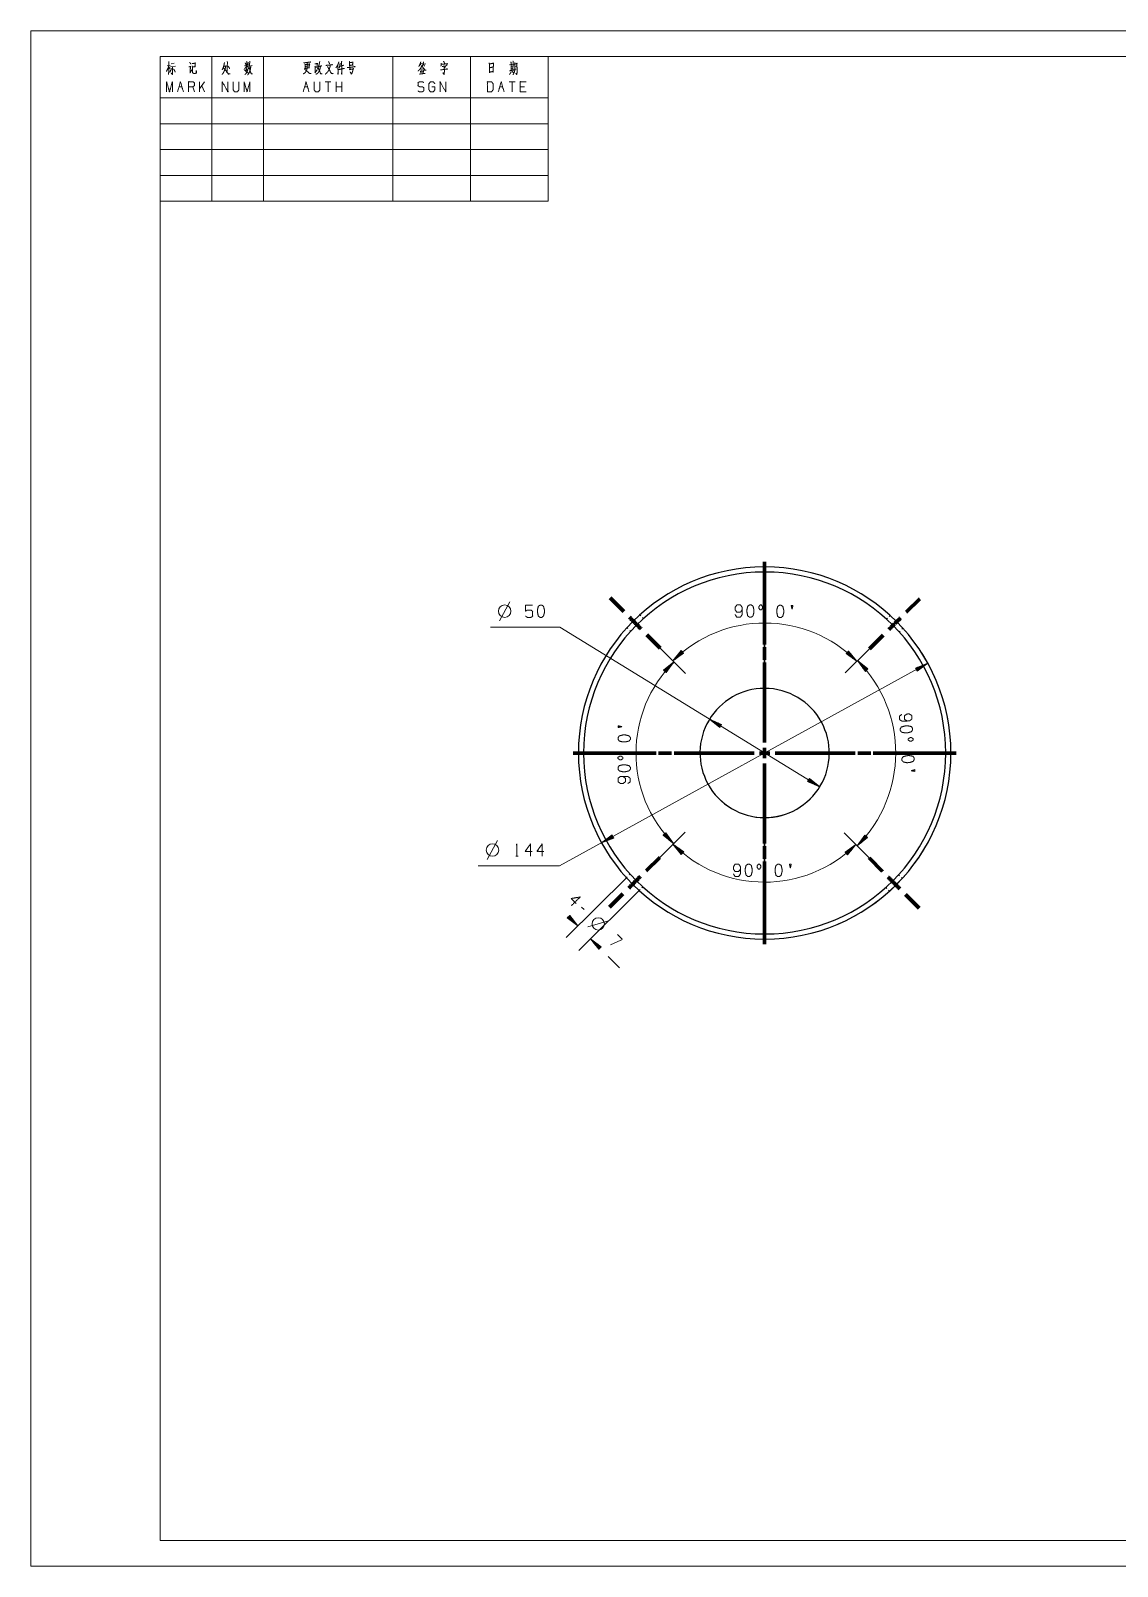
# Model space of a CAD drawing. Header units: millimetres. Extents: x 0 to 420, y 0 to 297.
# Drawn here: x 0 to 210, y 0 to 297 of the extents above; entities that cross this region are included whole.
import ezdxf

# ---------------------------------------------------------------- set-up
doc = ezdxf.new("R2010")
doc.units = ezdxf.units.MM
doc.layers.add('101', color=7, linetype='Continuous', true_color=0xffffff)

msp = doc.modelspace()

# ---------------------------------------------------------------- linework, layer by layer
at = {"layer": '101', "color": 133, "linetype": 'Continuous', "lineweight": 18}
for p, q in [((420, 297), (0, 297)), ((0, 297), (0, 0)), ((25, 292), (100, 292)), ((25, 292), (100, 292)), ((25, 292), (25, 264)), ((25, 292), (100, 292)), ((25, 292), (25, 5)), ((415, 292), (25, 292)), ((35, 292), (35, 264)), ((45, 292), (45, 264)), ((70, 292), (70, 264)), ((85, 292), (85, 264)), ((100, 292), (100, 264)), ((25, 284), (100, 284)), ((25, 279), (100, 279)), ((25, 274), (100, 274)), ((25, 269), (100, 269)), ((25, 264), (100, 264)), ((25, 5), (415, 5)), ((0, 0), (420, 0))]:
    msp.add_line(p, q, dxfattribs=at)
at = {"layer": '101', "color": 72, "linetype": 'Continuous', "lineweight": 18}
for p, q in [((26.34, 290.18), (26.96, 290.3)), ((26.7, 289.95), (26.92, 289.68)), ((26.99, 289.99), (27.95, 290.14)), ((27.13, 290.61), (27.71, 290.74)), ((41.34, 290.22), (42.13, 290.38)), ((42.25, 290.16), (42.79, 290.28)), ((53.17, 290.09), (53.7, 290.18)), ((54.91, 288.87), (55.37, 289.43)), ((75.25, 290.57), (75.67, 290.63)), ((75.35, 290.55), (75.45, 290.24)), ((75.83, 289.64), (75.37, 289.56)), ((75.82, 290.51), (76.35, 290.61)), ((75.98, 290.49), (76.11, 290.16)), ((92.56, 290.43), (93.43, 290.55)), ((92.84, 290.07), (93.11, 290.14)), ((92.86, 289.72), (93.09, 289.78)), ((93.6, 290.05), (93.85, 290.12)), ((28.66, 286.17), (29.22, 286.17)), ((31.62, 285.18), (31.34, 286.17)), ((33.59, 287.14), (32.63, 285.78)), ((32.63, 285.18), (32.63, 287.14)), ((33.59, 285.18), (33.04, 286.36)), ((52.94, 286.17), (53.49, 286.17)), ((58.02, 287.14), (56.9, 287.14)), ((57.46, 287.14), (57.46, 285.18)), ((59.02, 285.18), (59.02, 287.14)), ((60.14, 286.17), (59.02, 286.17)), ((60.14, 285.18), (60.14, 287.14)), ((90.65, 286.17), (91.2, 286.17)), ((93.6, 287.14), (92.49, 287.14)), ((93.05, 287.14), (93.05, 285.18)), ((95.45, 286.17), (94.61, 286.17)), ((90.58, 182.89), (92.58, 186.54)), ((88.2, 136.7), (90.2, 140.35)), ((93.75, 137.33), (94.18, 137.33)), ((106.96, 127.01), (106.48, 127.48)), ((107.66, 123.69), (111.66, 124.85))]:
    msp.add_line(p, q, dxfattribs=at)
at = {"layer": '101', "color": 151, "linetype": 'Continuous', "lineweight": 25}
for p, q in [((141.82, 193.3), (141.82, 192.3)), ((141.87, 193.3), (141.87, 192.3)), ((141.82, 169.8), (141.82, 192.3)), ((141.87, 169.8), (141.87, 192.3)), ((141.82, 122.3), (141.82, 144.8)), ((141.87, 122.3), (141.87, 144.8)), ((141.82, 122.3), (141.82, 121.3)), ((141.87, 122.3), (141.87, 121.3))]:
    msp.add_line(p, q, dxfattribs=at)
at = {"layer": '101', "color": 151, "linetype": 'Continuous', "lineweight": 70}
for p, q in [((141.85, 178.8), (141.85, 194.3)), ((141.85, 178.3), (141.85, 193.3)), ((112.01, 187.29), (114.6, 184.69)), ((171.84, 187.14), (169.23, 184.54)), ((119.08, 180.18), (121.67, 177.58)), ((164.73, 180.07), (162.13, 177.47)), ((141.85, 175.8), (141.85, 177.8)), ((141.85, 175.3), (141.85, 177.3)), ((141.85, 159.3), (141.85, 174.8)), ((141.85, 159.3), (141.85, 174.3)), ((141.85, 156.3), (141.85, 158.3)), ((141.85, 156.3), (141.85, 158.3)), ((120.35, 157.3), (104.85, 157.3)), ((120.85, 157.3), (105.85, 157.3)), ((123.35, 157.3), (121.35, 157.3)), ((123.85, 157.3), (121.85, 157.3)), ((139.85, 157.3), (124.35, 157.3)), ((139.85, 157.3), (124.85, 157.3)), ((140.85, 157.3), (142.85, 157.3)), ((140.85, 157.3), (142.85, 157.3)), ((141.85, 155.3), (141.85, 140.3)), ((141.85, 155.3), (141.85, 139.8)), ((143.85, 157.3), (158.85, 157.3)), ((143.85, 157.3), (159.35, 157.3)), ((159.85, 157.3), (161.85, 157.3)), ((160.35, 157.3), (162.35, 157.3)), ((162.85, 157.3), (177.85, 157.3)), ((163.35, 157.3), (178.85, 157.3)), ((121.57, 137.12), (118.96, 134.53)), ((141.85, 139.3), (141.85, 137.3)), ((141.85, 138.8), (141.85, 136.8)), ((162.02, 137.02), (164.61, 134.41)), ((141.85, 136.3), (141.85, 121.3)), ((141.85, 135.8), (141.85, 120.3)), ((114.46, 130.05), (111.85, 127.46)), ((169.09, 129.91), (171.68, 127.3))]:
    msp.add_line(p, q, dxfattribs=at)
at = {"layer": '101', "color": 22, "linetype": 'Continuous', "lineweight": 18}
for p, q in [((102.27, 181.64), (88.83, 181.64)), ((152.49, 150.75), (102.27, 181.64)), ((121.67, 177.58), (126.55, 172.67)), ((121.67, 177.58), (126.36, 172.87)), ((125.73, 177.11), (124.12, 175.12)), ((124.12, 175.12), (126.19, 176.62)), ((125.95, 176.88), (124.24, 175.27)), ((125.98, 176.84), (124.28, 175.23)), ((125.91, 176.92), (124.49, 175.57)), ((126.02, 176.81), (124.59, 175.46)), ((125.88, 176.96), (124.73, 175.87)), ((126.05, 176.77), (124.91, 175.69)), ((125.84, 176.99), (124.98, 176.18)), ((125.81, 177.03), (125.22, 176.48)), ((126.09, 176.73), (125.22, 175.92)), ((125.77, 177.07), (125.47, 176.78)), ((126.12, 176.7), (125.54, 176.15)), ((125.74, 177.1), (125.71, 177.08)), ((125.74, 177.1), (125.71, 177.08)), ((126.19, 176.62), (125.73, 177.11)), ((126.16, 176.66), (125.85, 176.37)), ((126.19, 176.62), (126.17, 176.6)), ((126.19, 176.62), (126.17, 176.6)), ((162.13, 177.47), (157.41, 172.79)), ((162.13, 177.47), (157.55, 172.92)), ((158.06, 177.02), (157.6, 176.54)), ((157.6, 176.54), (159.67, 175.03)), ((157.6, 176.54), (157.62, 176.52)), ((157.6, 176.54), (157.62, 176.52)), ((157.64, 176.58), (157.94, 176.29)), ((157.67, 176.62), (158.25, 176.06)), ((157.71, 176.65), (158.57, 175.83)), ((157.74, 176.69), (158.88, 175.6)), ((157.78, 176.73), (159.19, 175.37)), ((157.81, 176.76), (159.51, 175.14)), ((157.85, 176.8), (159.54, 175.18)), ((157.88, 176.84), (159.3, 175.48)), ((157.92, 176.87), (159.06, 175.78)), ((157.95, 176.91), (158.81, 176.09)), ((157.99, 176.95), (158.57, 176.39)), ((158.02, 176.98), (158.32, 176.69)), ((158.06, 177.02), (158.08, 177)), ((159.67, 175.03), (158.06, 177.02)), ((158.06, 177.02), (158.08, 177)), ((173.38, 174.67), (102.17, 135.45)), ((124.31, 174.92), (122.32, 173.32)), ((122.32, 173.31), (122.34, 173.34)), ((122.32, 173.31), (122.34, 173.34)), ((122.32, 173.32), (122.8, 172.85)), ((122.36, 173.28), (122.65, 173.58)), ((122.39, 173.24), (122.95, 173.82)), ((122.43, 173.21), (123.25, 174.07)), ((122.47, 173.17), (123.56, 174.31)), ((122.5, 173.14), (123.86, 174.56)), ((122.54, 173.1), (124.16, 174.8)), ((122.58, 173.07), (124.2, 174.76)), ((122.61, 173.03), (123.97, 174.45)), ((122.65, 173), (123.74, 174.14)), ((122.69, 172.96), (123.51, 173.82)), ((122.73, 172.93), (123.28, 173.51)), ((122.76, 172.89), (123.05, 173.19)), ((122.8, 172.85), (124.31, 174.92)), ((122.8, 172.86), (122.82, 172.88)), ((122.8, 172.86), (122.82, 172.88)), ((161.79, 173.55), (159.8, 175.16)), ((159.8, 175.16), (161.31, 173.09)), ((161.53, 173.3), (159.92, 175.01)), ((161.57, 173.34), (159.96, 175.04)), ((161.49, 173.27), (160.15, 174.69)), ((161.61, 173.37), (160.26, 174.8)), ((161.46, 173.23), (160.37, 174.38)), ((161.64, 173.41), (160.56, 174.55)), ((161.42, 173.2), (160.6, 174.06)), ((161.38, 173.16), (160.83, 173.74)), ((161.68, 173.44), (160.86, 174.3)), ((161.35, 173.13), (161.06, 173.43)), ((161.72, 173.48), (161.16, 174.06)), ((161.31, 173.09), (161.29, 173.11)), ((161.31, 173.09), (161.29, 173.11)), ((161.31, 173.09), (161.79, 173.55)), ((161.75, 173.51), (161.47, 173.81)), ((161.79, 173.55), (161.77, 173.57)), ((161.79, 173.55), (161.77, 173.57)), ((173.38, 174.67), (170.99, 173.73)), ((170.99, 173.73), (171.32, 173.15)), ((171, 173.73), (171.02, 173.74)), ((171, 173.73), (171.02, 173.74)), ((171.02, 173.68), (171.39, 173.89)), ((171.04, 173.64), (171.75, 174.03)), ((171.07, 173.6), (172.11, 174.17)), ((171.09, 173.55), (172.47, 174.31)), ((171.12, 173.51), (172.84, 174.45)), ((171.14, 173.46), (173.2, 174.59)), ((171.17, 173.42), (173.22, 174.55)), ((171.19, 173.37), (172.91, 174.32)), ((171.22, 173.33), (172.6, 174.09)), ((171.24, 173.28), (172.28, 173.86)), ((171.27, 173.24), (171.97, 173.63)), ((171.29, 173.19), (171.66, 173.4)), ((171.31, 173.15), (171.34, 173.17)), ((171.31, 173.15), (171.34, 173.17)), ((171.32, 173.15), (173.38, 174.67)), ((133.54, 162.8), (131.2, 163.85)), ((131.2, 163.85), (133.19, 162.23)), ((133.35, 162.49), (131.35, 163.72)), ((133.38, 162.54), (131.38, 163.77)), ((133.32, 162.45), (131.65, 163.48)), ((133.4, 162.58), (131.73, 163.61)), ((133.43, 162.62), (132.09, 163.45)), ((133.3, 162.41), (131.95, 163.23)), ((133.27, 162.36), (132.26, 162.99)), ((133.46, 162.67), (132.44, 163.29)), ((133.24, 162.32), (132.56, 162.74)), ((133.48, 162.71), (132.8, 163.13)), ((133.22, 162.28), (132.86, 162.5)), ((133.51, 162.75), (133.15, 162.97)), ((133.19, 162.23), (133.16, 162.25)), ((133.19, 162.23), (133.16, 162.25)), ((133.19, 162.23), (133.54, 162.8)), ((133.54, 162.8), (133.51, 162.81)), ((133.54, 162.8), (133.51, 162.81)), ((150.5, 152.37), (150.15, 151.8)), ((150.15, 151.8), (152.49, 150.75)), ((150.16, 151.8), (150.18, 151.78)), ((150.16, 151.8), (150.18, 151.78)), ((150.18, 151.84), (150.54, 151.62)), ((150.21, 151.89), (150.89, 151.46)), ((150.24, 151.93), (151.25, 151.31)), ((150.26, 151.97), (151.61, 151.15)), ((150.29, 152.02), (151.96, 150.99)), ((150.32, 152.06), (152.32, 150.83)), ((150.34, 152.1), (152.34, 150.87)), ((150.37, 152.15), (152.04, 151.12)), ((150.4, 152.19), (151.74, 151.36)), ((150.42, 152.23), (151.44, 151.61)), ((150.45, 152.28), (151.13, 151.85)), ((150.48, 152.32), (150.83, 152.1)), ((152.49, 150.75), (150.5, 152.37)), ((150.5, 152.36), (150.53, 152.35)), ((150.5, 152.36), (150.53, 152.35)), ((112.38, 141.45), (110.31, 139.93)), ((110.31, 139.93), (112.7, 140.86)), ((112.52, 141.18), (110.47, 140.05)), ((112.55, 141.13), (110.49, 140)), ((112.5, 141.22), (110.78, 140.28)), ((112.57, 141.09), (110.86, 140.14)), ((112.48, 141.27), (111.1, 140.51)), ((112.6, 141.05), (111.22, 140.29)), ((112.45, 141.31), (111.41, 140.74)), ((112.62, 141), (111.58, 140.43)), ((112.43, 141.36), (111.72, 140.97)), ((112.65, 140.96), (111.94, 140.57)), ((112.4, 141.4), (112.04, 141.2)), ((112.67, 140.91), (112.31, 140.71)), ((112.38, 141.45), (112.35, 141.43)), ((112.38, 141.45), (112.35, 141.43)), ((112.7, 140.86), (112.38, 141.45)), ((112.7, 140.87), (112.67, 140.85)), ((112.7, 140.87), (112.67, 140.85)), ((121.57, 137.12), (126.47, 142.01)), ((121.57, 137.12), (126.39, 141.92)), ((122.72, 141.84), (122.23, 141.38)), ((122.23, 141.38), (124.22, 139.77)), ((122.24, 141.39), (122.26, 141.36)), ((122.24, 141.39), (122.26, 141.36)), ((122.27, 141.42), (122.56, 141.12)), ((122.31, 141.46), (122.86, 140.87)), ((122.35, 141.49), (123.17, 140.63)), ((122.39, 141.53), (123.47, 140.38)), ((122.42, 141.56), (123.77, 140.14)), ((122.46, 141.6), (124.07, 139.89)), ((122.5, 141.63), (124.11, 139.92)), ((122.53, 141.66), (123.88, 140.24)), ((122.57, 141.7), (123.65, 140.56)), ((122.61, 141.73), (123.42, 140.87)), ((122.64, 141.77), (123.2, 141.19)), ((122.68, 141.8), (122.97, 141.5)), ((122.72, 141.84), (122.74, 141.82)), ((124.22, 139.77), (122.72, 141.84)), ((122.72, 141.84), (122.74, 141.82)), ((124.13, 139.68), (125.74, 137.68)), ((126.2, 138.17), (124.13, 139.68)), ((162.02, 137.02), (157.23, 141.84)), ((162.02, 137.02), (157.47, 141.59)), ((161.22, 141.41), (159.71, 139.34)), ((159.71, 139.34), (161.71, 140.95)), ((161.45, 141.19), (159.83, 139.5)), ((161.48, 141.16), (159.86, 139.46)), ((161.41, 141.23), (160.06, 139.81)), ((161.52, 141.12), (160.17, 139.71)), ((161.37, 141.26), (160.29, 140.13)), ((161.56, 141.09), (160.47, 139.95)), ((161.34, 141.3), (160.52, 140.44)), ((161.3, 141.33), (160.75, 140.75)), ((161.59, 141.05), (160.77, 140.19)), ((161.26, 141.37), (160.98, 141.07)), ((161.63, 141.02), (161.08, 140.44)), ((161.23, 141.4), (161.21, 141.38)), ((161.23, 141.4), (161.21, 141.38)), ((161.71, 140.95), (161.22, 141.41)), ((161.67, 140.98), (161.38, 140.68)), ((161.7, 140.95), (161.68, 140.93)), ((161.7, 140.95), (161.68, 140.93)), ((125.95, 137.91), (124.26, 139.53)), ((125.99, 137.94), (124.29, 139.56)), ((125.92, 137.87), (124.5, 139.22)), ((126.02, 137.98), (124.61, 139.33)), ((125.88, 137.83), (124.74, 138.92)), ((126.06, 138.02), (124.92, 139.1)), ((125.85, 137.8), (124.99, 138.62)), ((126.09, 138.05), (125.23, 138.87)), ((125.81, 137.76), (125.23, 138.31)), ((125.78, 137.72), (125.48, 138.01)), ((126.13, 138.09), (125.55, 138.64)), ((125.74, 137.69), (125.72, 137.71)), ((125.74, 137.69), (125.72, 137.71)), ((125.74, 137.68), (126.2, 138.17)), ((126.16, 138.13), (125.86, 138.42)), ((126.2, 138.16), (126.18, 138.19)), ((126.2, 138.16), (126.18, 138.19)), ((159.47, 139.59), (157.39, 138.09)), ((157.39, 138.08), (157.42, 138.1)), ((157.39, 138.08), (157.42, 138.1)), ((157.39, 138.09), (157.85, 137.6)), ((157.43, 138.05), (157.73, 138.33)), ((157.46, 138.01), (158.05, 138.56)), ((157.5, 137.97), (158.36, 138.79)), ((157.53, 137.93), (158.68, 139.02)), ((157.57, 137.9), (158.99, 139.25)), ((157.6, 137.86), (159.31, 139.47)), ((157.64, 137.82), (159.34, 139.44)), ((157.67, 137.79), (159.1, 139.13)), ((157.71, 137.75), (158.85, 138.83)), ((157.74, 137.71), (158.61, 138.53)), ((157.78, 137.68), (158.36, 138.23)), ((157.81, 137.64), (158.11, 137.93)), ((157.85, 137.6), (159.47, 139.59)), ((157.85, 137.6), (157.87, 137.62)), ((157.85, 137.6), (157.87, 137.62)), ((102.17, 135.45), (86.45, 135.45)), ((115.12, 133.18), (103.49, 121.61)), ((117.59, 130.7), (105.96, 119.13)), ((104.19, 125.89), (103.71, 125.42)), ((103.71, 125.42), (105.74, 123.85)), ((103.72, 125.42), (103.74, 125.4)), ((103.72, 125.42), (103.74, 125.4)), ((103.75, 125.45), (104.05, 125.16)), ((103.79, 125.49), (104.36, 124.92)), ((103.83, 125.53), (104.66, 124.68)), ((103.86, 125.56), (104.97, 124.45)), ((103.9, 125.6), (105.28, 124.21)), ((103.93, 125.63), (105.59, 123.97)), ((103.97, 125.67), (105.62, 124.01)), ((104.01, 125.71), (105.39, 124.32)), ((104.04, 125.74), (105.15, 124.62)), ((104.08, 125.78), (104.92, 124.93)), ((104.11, 125.81), (104.68, 125.24)), ((104.15, 125.85), (104.44, 125.55)), ((105.74, 123.85), (104.19, 125.89)), ((104.19, 125.88), (104.21, 125.86)), ((104.19, 125.88), (104.21, 125.86)), ((108.21, 121.37), (109.77, 119.33)), ((110.24, 119.8), (108.21, 121.37)), ((109.98, 119.55), (108.33, 121.22)), ((110.02, 119.59), (108.37, 121.25)), ((109.95, 119.52), (108.57, 120.91)), ((110.06, 119.62), (108.67, 121.01)), ((109.91, 119.48), (108.8, 120.6)), ((110.09, 119.66), (108.98, 120.78)), ((109.88, 119.44), (109.04, 120.29)), ((109.84, 119.41), (109.27, 119.98)), ((110.13, 119.69), (109.29, 120.54)), ((109.8, 119.37), (109.51, 119.67)), ((110.16, 119.73), (109.6, 120.3)), ((109.77, 119.34), (109.75, 119.36)), ((109.77, 119.34), (109.75, 119.36)), ((109.77, 119.33), (110.24, 119.8)), ((110.2, 119.77), (109.91, 120.06)), ((110.24, 119.8), (110.21, 119.82)), ((110.24, 119.8), (110.21, 119.82)), ((111.62, 117.94), (113.81, 115.74))]:
    msp.add_line(p, q, dxfattribs=at)
at = {"layer": '101', "color": 53, "linetype": 'Continuous', "lineweight": 18}
for p, q in [((115.25, 181.56), (115.42, 181.38)), ((117.9, 183.85), (117.73, 184.02)), ((118.43, 183.31), (118.26, 183.49)), ((165.57, 183.37), (165.39, 183.19)), ((166.1, 183.9), (165.93, 183.72)), ((168.39, 181.24), (168.57, 181.42)), ((115.78, 181.02), (115.95, 180.85)), ((167.86, 180.71), (168.04, 180.89)), ((115.83, 133.89), (115.65, 133.71)), ((167.92, 133.57), (167.74, 133.75)), ((115.3, 133.36), (115.12, 133.18)), ((117.59, 130.7), (117.77, 130.87)), ((118.12, 131.23), (118.3, 131.4)), ((165.26, 131.28), (165.44, 131.1)), ((165.79, 130.75), (165.96, 130.57)), ((168.45, 133.04), (168.27, 133.22))]:
    msp.add_line(p, q, dxfattribs=at)
at = {"layer": '101', "color": 72, "linetype": 'Continuous', "lineweight": 18}
for centre in [(91.61, 184.73), (89.24, 138.53), (109.69, 124.25)]:
    msp.add_circle(centre, 1.2, dxfattribs=at)
at = {"layer": '101', "color": 151, "linetype": 'Continuous', "lineweight": 25}
for radius, start, end in [(36, 90.0398, 180), (36, 0, 89.9602), (35, 90.0409, 180), (35, 0, 89.9591), (12.5, 90.1146, 208.6479), (12.5, 28.6479, 89.8854), (12.5, 270.1146, 28.6479), (36, 180, 269.9602), (35, 180, 269.9591), (36, 270.0398, 0), (35, 270.0409, 0), (12.5, 208.6479, 269.8854)]:
    msp.add_arc((141.85, 157.3), radius, start, end, dxfattribs=at)
at = {"layer": '101', "color": 22, "linetype": 'Continuous', "lineweight": 18}
for radius, start, end in [(25.14, 44.851, 134.851), (36, 269.9602, 33.8828), (24.86, 134.851, 224.851), (25.33, 314.851, 44.851), (12.5, 208.6479, 342.659), (24.98, 224.851, 314.851)]:
    msp.add_arc((141.85, 157.3), radius, start, end, dxfattribs=at)
at = {"layer": '101', "color": 72, "linetype": 'Continuous', "lineweight": 18}
for points, knots in [([(26.67, 291.07), (26.66, 288.89), (26.63, 288.5), (26.61, 288.71), (26.64, 288.94)], [0, 0, 0.723303, 0.854546, 0.923601, 1, 1]), ([(41.73, 291.07), (41.76, 290.92), (41.76, 289.78), (41.73, 289.93), (41.76, 290.05)], [0, 0, 0.094654, 0.823636, 0.91829, 1, 1]), ([(42.33, 291.11), (42.33, 290.98), (42.32, 290.76), (42.27, 290.47), (42.23, 290.16), (42.17, 289.91), (42.1, 289.68), (42.08, 289.62)], [0, 0, 0.081852, 0.232243, 0.425429, 0.63211, 0.800313, 0.957953, 1, 1]), ([(60.08, 291.07), (60.12, 290.98), (60.09, 291.03), (60.11, 288.54), (60.09, 288.73), (60.11, 289.04)], [0, 0, 0.029975, 0.04619, 0.840789, 0.900562, 1, 1]), ([(61.57, 291.07), (61.63, 290.82), (61.63, 290.09), (61.63, 290.28), (62.33, 290.38), (62.21, 290.38), (62.24, 290.9), (62.26, 290.98), (62.29, 290.92), (62.19, 290.9), (61.63, 290.82)], [0, 0, 0.076614, 0.294117, 0.350048, 0.563214, 0.598361, 0.753971, 0.779215, 0.799829, 0.831205, 1, 1]), ([(79.78, 291.09), (79.89, 290.96), (79.93, 290.86), (79.96, 290.69)], [0, 0, 0.364604, 0.619196, 1, 1]), ([(93.21, 291.11), (93.24, 290.98), (93.19, 289.37)], [0, 0, 0.073211, 1, 1]), ([(26.67, 290.16), (26.6, 289.91), (26.48, 289.62), (26.35, 289.35), (26.23, 289.14)], [0, 0, 0.233514, 0.515368, 0.78555, 1, 1]), ([(27.18, 289.66), (27.17, 289.58), (26.86, 288.96)], [0, 0, 0.108202, 1, 1]), ([(27.37, 289.99), (27.42, 289.87), (27.42, 288.83), (27.4, 288.6), (27.39, 288.52), (27.11, 288.85), (27.39, 288.56)], [0, 0, 0.056947, 0.504404, 0.603051, 0.639405, 0.826366, 1, 1]), ([(27.61, 289.58), (27.87, 289.16), (27.92, 289), (27.81, 289.27)], [0, 0, 0.516563, 0.696901, 1, 1]), ([(30.53, 289.99), (30.92, 290.09), (30.86, 290.16), (30.83, 288.96), (30.77, 288.83), (31.12, 289.41)], [0, 0, 0.158008, 0.19221, 0.673433, 0.728446, 1, 1]), ([(30.7, 290.88), (30.87, 290.72), (30.92, 290.63), (30.92, 290.53), (30.9, 290.67)], [0, 0, 0.413146, 0.573572, 0.750721, 1, 1]), ([(31.19, 290.63), (31.87, 290.74), (31.82, 290.8), (31.73, 290.05), (31.82, 290.05), (31.25, 289.99)], [0, 0, 0.313958, 0.349012, 0.694882, 0.735357, 1, 1]), ([(31.22, 290.22), (31.25, 289.91), (31.25, 289.2), (31.27, 288.98), (31.3, 288.87), (31.34, 288.81), (31.41, 288.77), (31.53, 288.75), (31.66, 288.73), (32.03, 288.79), (32, 289.33), (32, 288.79)], [0, 0, 0.097093, 0.316208, 0.387239, 0.42073, 0.444406, 0.470581, 0.507596, 0.549105, 0.664641, 0.832445, 1, 1]), ([(37.43, 290.84), (37.42, 290.72), (37.34, 290.3), (37.26, 290.01), (37.18, 289.8), (37.09, 289.6), (37.01, 289.43)], [0, 0, 0.084498, 0.36853, 0.573114, 0.721457, 0.873368, 1, 1]), ([(37.28, 290.09), (37.75, 290.18), (37.71, 290.22), (37.68, 290.03), (37.62, 289.76), (37.56, 289.6), (37.48, 289.37), (37.4, 289.18), (37.28, 288.98), (37.2, 288.81), (37.02, 288.56)], [0, 0, 0.202443, 0.228131, 0.308408, 0.425631, 0.500403, 0.604281, 0.689483, 0.790714, 0.870506, 1, 1]), ([(37.28, 289.8), (38.22, 288.62), (38.56, 288.65), (38.54, 288.65), (38.24, 288.67), (38.08, 288.81)], [0, 0, 0.632183, 0.773704, 0.779845, 0.909108, 1, 1]), ([(37.97, 291.05), (38.02, 290.94), (38, 290.84), (37.99, 289.12), (37.97, 289.23), (38, 289.45)], [0, 0, 0.049543, 0.095606, 0.852767, 0.898838, 1, 1]), ([(38.1, 290.16), (38.13, 290.14), (38.4, 289.8), (38.47, 289.68)], [0, 0, 0.059448, 0.761031, 1, 1]), ([(41.75, 290.24), (41.62, 290.01), (41.48, 289.8), (41.35, 289.64), (41.22, 289.49)], [0, 0, 0.287221, 0.555142, 0.786181, 1, 1]), ([(41.34, 289.31), (41.97, 289.45), (41.98, 289.64), (41.98, 289.56), (41.91, 289.31), (41.81, 289.04), (41.7, 288.83), (41.59, 288.71), (41.48, 288.58), (41.41, 288.52)], [0, 0, 0.30447, 0.39258, 0.431622, 0.553714, 0.689469, 0.798362, 0.878841, 0.954752, 1, 1]), ([(41.43, 290.8), (41.56, 290.57), (41.59, 290.43)], [0, 0, 0.640221, 1, 1]), ([(41.72, 289.66), (41.56, 289.08), (41.66, 289.04), (41.78, 289), (41.89, 288.94), (42.04, 288.85)], [0, 0, 0.5291, 0.62629, 0.735524, 0.852093, 1, 1]), ([(41.76, 290.2), (41.94, 290.07), (42.03, 289.97)], [0, 0, 0.613122, 1, 1]), ([(42.03, 290.92), (42.03, 290.82), (41.91, 290.34)], [0, 0, 0.174301, 1, 1]), ([(42.54, 290.16), (42.49, 289.8), (42.45, 289.56), (42.41, 289.35), (42.35, 289.16), (42.23, 288.91), (42.13, 288.73), (42.01, 288.56), (41.92, 288.48)], [0, 0, 0.19438, 0.332636, 0.448614, 0.555649, 0.70616, 0.822692, 0.933847, 1, 1]), ([(42.22, 289.89), (42.25, 289.85), (42.39, 289.27), (42.49, 289), (42.6, 288.71), (42.63, 288.65), (42.85, 288.67), (42.63, 288.69), (42.55, 288.81)], [0, 0, 0.026721, 0.341749, 0.493483, 0.655465, 0.691641, 0.80784, 0.924039, 1, 1]), ([(53.44, 290.84), (53.42, 290.18), (53.41, 289.85), (53.39, 289.66), (53.38, 289.56), (53.36, 289.43), (53.32, 289.31), (53.27, 289.2), (53.14, 289.02), (53, 288.85), (52.79, 288.73), (52.69, 288.67), (52.65, 288.65)], [0, 0, 0.263783, 0.395771, 0.470171, 0.511786, 0.56157, 0.614019, 0.658777, 0.749614, 0.837596, 0.932985, 0.980677, 1, 1]), ([(52.76, 290.82), (52.82, 290.78), (52.85, 290.8), (54.11, 290.94), (54.07, 290.96), (53.92, 290.92)], [0, 0, 0.045522, 0.068286, 0.872626, 0.90344, 1, 1]), ([(52.82, 289.6), (52.89, 289.6), (53.17, 289.37), (53.41, 289.16), (53.63, 288.98), (53.9, 288.71), (54.23, 288.75), (53.92, 288.71), (53.82, 288.79)], [0, 0, 0.033467, 0.197839, 0.340788, 0.472468, 0.649452, 0.797921, 0.939753, 1, 1]), ([(53, 290.59), (53.04, 290.41), (53.04, 289.66), (53.03, 289.7), (53.89, 289.85), (53.8, 289.85), (53.89, 290.63), (53.92, 290.57), (53.87, 290.53), (53.04, 290.43)], [0, 0, 0.051663, 0.252803, 0.264656, 0.500971, 0.524672, 0.738301, 0.756829, 0.773117, 1, 1]), ([(54.88, 290.57), (55.47, 290.67), (55.41, 290.74), (55.34, 290.01), (55.41, 290.01), (54.97, 289.93), (54.94, 290.12), (54.97, 289.89), (54.96, 288.96)], [0, 0, 0.181366, 0.207406, 0.429567, 0.451891, 0.588199, 0.645735, 0.715777, 1, 1]), ([(55.98, 290.12), (55.98, 289.99), (55.92, 289.66), (55.86, 289.47), (55.81, 289.31), (55.73, 289.16), (55.65, 289.02), (55.54, 288.87), (55.31, 288.67), (55.13, 288.58)], [0, 0, 0.067236, 0.249298, 0.354996, 0.450079, 0.537949, 0.629663, 0.725721, 0.894899, 1, 1]), ([(55.85, 291.05), (55.82, 290.8), (55.73, 290.47), (55.62, 290.12), (55.53, 289.89), (55.47, 289.72), (55.41, 289.58)], [0, 0, 0.162457, 0.385014, 0.625897, 0.784413, 0.898493, 1, 1]), ([(55.54, 289.8), (55.59, 289.78), (56.04, 288.67), (56.32, 288.65), (56.06, 288.71), (55.98, 288.83)], [0, 0, 0.024909, 0.644018, 0.787117, 0.926016, 1, 1]), ([(55.62, 290.07), (56.27, 290.2), (56.2, 290.22), (56.08, 290.18)], [0, 0, 0.769962, 0.857327, 1, 1]), ([(57.88, 290.32), (57.88, 290.2), (57.81, 289.91), (57.74, 289.68), (57.65, 289.43), (57.52, 289.23), (57.5, 289.18), (57.42, 289.08), (57.31, 288.94), (57.18, 288.81), (57.06, 288.69), (56.93, 288.58)], [0, 0, 0.060656, 0.206644, 0.323463, 0.452143, 0.571976, 0.593424, 0.659716, 0.74639, 0.834816, 0.918178, 1, 1]), ([(57.02, 290.28), (58.29, 290.43), (58.21, 290.45), (58.12, 290.41)], [0, 0, 0.872478, 0.933903, 1, 1]), ([(57.34, 290.05), (57.4, 290.01), (58.1, 288.75), (58.43, 288.69), (58.12, 288.77), (58.02, 288.89)], [0, 0, 0.030854, 0.652647, 0.79375, 0.930716, 1, 1]), ([(57.56, 291.03), (57.66, 290.84), (57.71, 290.72), (57.74, 290.59)], [0, 0, 0.450481, 0.729637, 1, 1]), ([(59.55, 290.98), (59.48, 290.72), (59.38, 290.47), (59.26, 290.24), (59.14, 290.05), (59, 289.85)], [0, 0, 0.21836, 0.428744, 0.629221, 0.801494, 1, 1]), ([(59.38, 290.41), (59.39, 289.16), (59.39, 288.56), (59.38, 288.69), (59.39, 288.91)], [0, 0, 0.565717, 0.839123, 0.896086, 1, 1]), ([(59.57, 289.49), (60.61, 289.7), (60.53, 289.72), (60.4, 289.66)], [0, 0, 0.826976, 0.886334, 1, 1]), ([(59.8, 290.72), (59.76, 290.38), (59.7, 290.09), (59.64, 289.89), (59.6, 289.76)], [0, 0, 0.34211, 0.644851, 0.86512, 1, 1]), ([(59.8, 290.14), (60.47, 290.32), (60.4, 290.32), (60.28, 290.26)], [0, 0, 0.772509, 0.853435, 1, 1]), ([(61.18, 289.87), (61.37, 289.87), (61.75, 289.91), (62.68, 290.05), (62.58, 290.07), (62.43, 290.03)], [0, 0, 0.10704, 0.322386, 0.855626, 0.914427, 1, 1]), ([(61.73, 289.91), (61.63, 289.41), (61.6, 289.49), (62.38, 289.62), (62.33, 289.7), (62.33, 289.62), (62.24, 289.27), (62.19, 289.04), (62.11, 288.85), (62.05, 288.71), (62.01, 288.6), (61.98, 288.58), (61.72, 289.06), (62, 288.62)], [0, 0, 0.13637, 0.159981, 0.371157, 0.396349, 0.418604, 0.516111, 0.579311, 0.63312, 0.675133, 0.705357, 0.714996, 0.861275, 1, 1]), ([(75.64, 290.3), (75.63, 290.2), (75.39, 289.83), (75.38, 289.78), (75.26, 289.6), (75.06, 289.37), (74.85, 289.16)], [0, 0, 0.074337, 0.387309, 0.418539, 0.575027, 0.79286, 1, 1]), ([(75.37, 290.98), (75.35, 290.84), (75.23, 290.53), (75.13, 290.28), (75.01, 290.07)], [0, 0, 0.148006, 0.485257, 0.758321, 1, 1]), ([(75.12, 288.62), (76.23, 288.73), (76.16, 288.73), (75.99, 288.71)], [0, 0, 0.825897, 0.879998, 1, 1]), ([(75.31, 289.27), (75.38, 289), (75.38, 288.87), (75.37, 289.04)], [0, 0, 0.489807, 0.707975, 1, 1]), ([(75.58, 289.43), (75.64, 289.12), (75.61, 288.96), (75.61, 289.18)], [0, 0, 0.443891, 0.680119, 1, 1]), ([(75.61, 290.16), (76.2, 289.37), (76.43, 289.37), (76.2, 289.39), (76.08, 289.54)], [0, 0, 0.599324, 0.742451, 0.886135, 1, 1]), ([(75.91, 290.98), (75.92, 290.88), (75.75, 290.3)], [0, 0, 0.147218, 1, 1]), ([(75.95, 289.41), (75.95, 289.27), (75.77, 288.69)], [0, 0, 0.19307, 1, 1]), ([(79.2, 289.41), (80.57, 289.6), (80.49, 289.62), (80.28, 289.56)], [0, 0, 0.820202, 0.873508, 1, 1]), ([(79.34, 290.74), (79.34, 290.51), (79.33, 290.34), (79.3, 290.22), (79.27, 290.12)], [0, 0, 0.361949, 0.626223, 0.829034, 1, 1]), ([(79.34, 290.49), (80.57, 290.63), (80.56, 290.67), (80.37, 290.26)], [0, 0, 0.712481, 0.737756, 1, 1]), ([(79.49, 290.07), (80.25, 290.18), (80.21, 290.24), (79.92, 289.72)], [0, 0, 0.533866, 0.586729, 1, 1]), ([(79.87, 289.87), (79.9, 289.76), (79.93, 289.64), (79.94, 289.43), (79.94, 289), (79.93, 288.85), (79.9, 288.65), (79.86, 288.52), (79.64, 288.87), (79.87, 288.56)], [0, 0, 0.049623, 0.1085, 0.204239, 0.404798, 0.471991, 0.568442, 0.629223, 0.820578, 1, 1]), ([(88.61, 290.8), (88.64, 290.59), (88.66, 290.14), (88.67, 289.66), (88.67, 289.6), (88.67, 288.83), (88.67, 288.98), (89.24, 289.1), (89.36, 288.96), (89.39, 289.14), (89.39, 289.39), (89.4, 289.87), (89.42, 290.36), (89.42, 290.78), (89.43, 290.72), (88.66, 290.57)], [0, 0, 0.037589, 0.119519, 0.205166, 0.216331, 0.354043, 0.380097, 0.485125, 0.518622, 0.552532, 0.597196, 0.682843, 0.77221, 0.846648, 0.858119, 1, 1]), ([(88.67, 289.83), (89.24, 289.95), (89.18, 289.97), (89.05, 289.89)], [0, 0, 0.728512, 0.805958, 1, 1]), ([(92.52, 289.25), (93.43, 289.41), (93.38, 289.43), (93.33, 289.37)], [0, 0, 0.873246, 0.919206, 1, 1]), ([(92.86, 289.12), (92.84, 289.02), (92.73, 288.81), (92.62, 288.67), (92.52, 288.56)], [0, 0, 0.157085, 0.51447, 0.781154, 1, 1]), ([(92.8, 290.98), (92.83, 290.86), (92.83, 289.31)], [0, 0, 0.075954, 1, 1]), ([(93.09, 289.18), (93.25, 288.94), (93.25, 288.83), (93.19, 289.02)], [0, 0, 0.497679, 0.671694, 1, 1]), ([(93.55, 290.82), (93.59, 290.59), (93.59, 290.14), (93.57, 289.64), (93.55, 289.33), (93.47, 289), (93.38, 288.79), (93.22, 288.48)], [0, 0, 0.096217, 0.285187, 0.491418, 0.620825, 0.76157, 0.854869, 1, 1]), ([(93.57, 289.52), (93.6, 289.52), (93.84, 289.58)], [0, 0, 0.107799, 1, 1]), ([(93.59, 290.57), (94.03, 290.67), (93.98, 290.74), (93.98, 290.05), (94, 289.12), (93.98, 288.77), (93.97, 288.56), (93.95, 288.5), (93.74, 288.77), (93.94, 288.58)], [0, 0, 0.13308, 0.155522, 0.357051, 0.631901, 0.735808, 0.797028, 0.815849, 0.918301, 1, 1]), ([(26.26, 285.18), (26.26, 287.14), (26.82, 285.18), (27.37, 287.14), (27.37, 285.18)], [0, 0, 0.245192, 0.5, 0.754808, 1, 1]), ([(30.51, 285.18), (30.51, 287.14), (31.34, 287.14), (31.62, 286.96), (31.62, 286.36), (31.34, 286.17), (30.51, 286.17)], [0, 0, 0.400952, 0.571035, 0.639278, 0.761676, 0.829917, 1, 1]), ([(37.01, 285.18), (37.01, 287.14), (38.12, 285.18), (38.12, 287.14)], [0, 0, 0.317574, 0.682426, 1, 1]), ([(39.13, 287.14), (39.13, 285.57), (39.39, 285.18), (39.95, 285.18), (40.24, 285.57), (40.24, 287.14)], [0, 0, 0.337152, 0.438599, 0.557781, 0.662848, 1, 1]), ([(41.25, 285.18), (41.25, 287.14), (41.81, 285.18), (42.36, 287.14), (42.36, 285.18)], [0, 0, 0.245192, 0.5, 0.754808, 1, 1]), ([(54.78, 287.14), (54.78, 285.57), (55.05, 285.18), (55.6, 285.18), (55.89, 285.57), (55.89, 287.14)], [0, 0, 0.337152, 0.438599, 0.557781, 0.662848, 1, 1]), ([(74.85, 285.36), (75.13, 285.18), (75.7, 285.18), (75.98, 285.39), (75.98, 285.97), (75.7, 286.17), (75.15, 286.17), (74.85, 286.36), (74.85, 286.96), (75.15, 287.14), (75.7, 287.14), (75.98, 286.96)], [0, 0, 0.068035, 0.184054, 0.254521, 0.372333, 0.442799, 0.555843, 0.626367, 0.748393, 0.81892, 0.931964, 1, 1]), ([(77.55, 286.17), (78.1, 286.17), (78.1, 285.57), (77.82, 285.18), (77.25, 285.18), (76.97, 285.57), (76.97, 286.75), (77.27, 287.14), (77.81, 287.14), (78.09, 286.75)], [0, 0, 0.103295, 0.214797, 0.304261, 0.410274, 0.499739, 0.718892, 0.809956, 0.910533, 1, 1]), ([(79.11, 285.18), (79.11, 287.14), (80.22, 285.18), (80.22, 287.14)], [0, 0, 0.317574, 0.682426, 1, 1]), ([(88.25, 285.18), (89.07, 285.18), (89.36, 285.57), (89.36, 286.75), (89.07, 287.14), (88.25, 287.14), (88.25, 285.18)], [0, 0, 0.142133, 0.227159, 0.431787, 0.516817, 0.65895, 1, 1]), ([(90.37, 285.18), (90.93, 287.14), (91.48, 285.18)], [0, 0, 0.5, 1, 1]), ([(95.73, 285.18), (94.61, 285.18), (94.61, 287.14), (95.73, 287.14)], [0, 0, 0.265389, 0.734611, 1, 1]), ([(95.65, 183.75), (95.99, 183.53), (96.68, 183.53), (97.01, 183.75), (97.01, 184.7), (96.68, 184.95), (95.99, 184.95), (95.65, 184.73), (95.65, 185.9), (97.01, 185.9)], [0, 0, 0.062228, 0.168344, 0.230572, 0.376815, 0.441265, 0.547382, 0.609609, 0.790489, 1, 1]), ([(98.78, 183.53), (99.11, 183.78), (99.29, 184.48), (99.29, 184.95), (99.11, 185.68), (98.78, 185.9), (98.44, 185.9), (98.11, 185.68), (97.93, 184.95), (97.95, 184.48), (98.11, 183.78), (98.44, 183.53), (98.78, 183.53)], [0, 0, 0.067526, 0.18397, 0.260583, 0.380942, 0.44614, 0.500306, 0.565504, 0.685862, 0.762529, 0.878307, 0.945834, 1, 1]), ([(136.15, 184.06), (136.46, 183.58), (137.15, 183.57), (137.49, 184.05), (137.5, 185.47), (137.17, 185.95), (136.48, 185.96), (136.16, 185.48), (136.14, 185.01), (136.47, 184.53), (137.16, 184.52), (137.5, 185)], [0, 0, 0.076856, 0.169525, 0.247727, 0.439294, 0.517499, 0.610168, 0.687024, 0.750924, 0.829127, 0.921795, 1, 1]), ([(139.25, 183.55), (139.59, 183.8), (139.77, 184.5), (139.77, 184.97), (139.6, 185.7), (139.27, 185.93), (138.94, 185.93), (138.6, 185.71), (138.41, 184.99), (138.43, 184.51), (138.58, 183.81), (138.91, 183.56), (139.25, 183.55)], [0, 0, 0.067526, 0.183972, 0.260586, 0.380943, 0.446143, 0.500307, 0.565504, 0.685863, 0.762528, 0.87831, 0.945836, 1, 1]), ([(140.97, 184.96), (141.2, 184.96), (141.42, 185.28), (141.42, 185.61), (141.21, 185.93), (140.98, 185.94), (140.75, 185.61), (140.75, 185.29), (140.97, 184.96)], [0, 0, 0.08568, 0.230391, 0.351579, 0.496297, 0.581977, 0.730397, 0.851585, 1, 1]), ([(145.02, 183.5), (145.35, 183.74), (145.54, 184.44), (145.54, 184.92), (145.37, 185.64), (145.04, 185.87), (144.7, 185.87), (144.37, 185.65), (144.18, 184.93), (144.2, 184.45), (144.35, 183.75), (144.68, 183.5), (145.02, 183.5)], [0, 0, 0.067526, 0.18397, 0.260585, 0.380943, 0.446142, 0.500308, 0.565506, 0.685865, 0.762531, 0.87831, 0.945836, 1, 1]), ([(147.15, 185.15), (146.98, 185.85), (147.32, 185.85), (147.15, 185.15)], [0, 0, 0.406595, 0.595727, 1, 1]), ([(168.36, 164.77), (167.91, 164.43), (167.95, 163.74), (168.44, 163.43), (169.86, 163.51), (170.32, 163.87), (170.28, 164.56), (169.79, 164.85), (169.31, 164.84), (168.86, 164.48), (168.9, 163.79), (169.39, 163.48)], [0, 0, 0.076856, 0.169525, 0.247728, 0.439296, 0.5175, 0.610168, 0.687025, 0.750925, 0.829128, 0.921797, 1, 1]), ([(114.23, 162.4), (113.53, 162.23), (113.53, 162.56), (114.23, 162.4)], [0, 0, 0.406598, 0.595726, 1, 1]), ([(115.9, 160.28), (115.65, 160.61), (114.95, 160.79), (114.48, 160.79), (113.75, 160.62), (113.53, 160.28), (113.53, 159.95), (113.75, 159.61), (114.48, 159.43), (114.95, 159.45), (115.65, 159.61), (115.9, 159.94), (115.9, 160.28)], [0, 0, 0.067525, 0.183972, 0.260583, 0.380943, 0.446142, 0.500306, 0.565504, 0.685863, 0.762528, 0.878309, 0.945835, 1, 1]), ([(168.07, 161.64), (168.33, 161.32), (169.04, 161.18), (169.52, 161.21), (170.23, 161.43), (170.44, 161.78), (170.42, 162.11), (170.17, 162.43), (169.44, 162.57), (168.97, 162.52), (168.28, 162.33), (168.05, 161.98), (168.07, 161.64)], [0, 0, 0.067526, 0.183971, 0.260584, 0.380944, 0.446141, 0.500306, 0.565504, 0.685863, 0.762529, 0.87831, 0.945836, 1, 1]), ([(169.59, 160.01), (169.6, 159.78), (169.93, 159.59), (170.26, 159.61), (170.57, 159.84), (170.56, 160.07), (170.22, 160.28), (169.9, 160.26), (169.59, 160.01)], [0, 0, 0.085682, 0.230395, 0.351581, 0.496294, 0.581976, 0.730393, 0.851583, 1, 1]), ([(114.47, 156.22), (114.47, 156.45), (114.14, 156.67), (113.82, 156.67), (113.49, 156.46), (113.49, 156.23), (113.82, 156), (114.14, 156), (114.47, 156.22)], [0, 0, 0.08568, 0.230394, 0.351584, 0.496297, 0.581978, 0.730393, 0.851584, 1, 1]), ([(115.89, 154.51), (115.64, 154.85), (114.94, 155.02), (114.46, 155.03), (113.74, 154.85), (113.51, 154.52), (113.51, 154.18), (113.74, 153.84), (114.46, 153.66), (114.94, 153.68), (115.64, 153.84), (115.89, 154.17), (115.89, 154.51)], [0, 0, 0.067525, 0.183971, 0.260583, 0.380943, 0.446141, 0.500305, 0.565505, 0.685863, 0.762528, 0.878309, 0.945835, 1, 1]), ([(168.39, 155.88), (168.66, 155.56), (169.37, 155.42), (169.84, 155.45), (170.56, 155.67), (170.76, 156.02), (170.74, 156.35), (170.5, 156.67), (169.77, 156.81), (169.29, 156.77), (168.6, 156.57), (168.37, 156.22), (168.39, 155.88)], [0, 0, 0.067526, 0.183971, 0.260584, 0.380943, 0.446141, 0.500307, 0.565505, 0.685863, 0.76253, 0.87831, 0.945836, 1, 1]), ([(115.4, 151.4), (115.88, 151.72), (115.88, 152.41), (115.41, 152.75), (113.98, 152.75), (113.51, 152.42), (113.51, 151.73), (113.98, 151.41), (114.45, 151.39), (114.93, 151.72), (114.93, 152.41), (114.46, 152.75)], [0, 0, 0.076856, 0.169524, 0.247729, 0.439296, 0.5175, 0.610168, 0.687025, 0.750924, 0.829128, 0.921797, 1, 1]), ([(170.18, 153.86), (170.87, 154.08), (170.89, 153.74), (170.18, 153.86)], [0, 0, 0.406592, 0.595725, 1, 1]), ([(93.83, 139.51), (93.97, 139.71), (93.97, 137.33)], [0, 0, 0.093489, 1, 1]), ([(96.91, 138.28), (95.57, 138.28), (96.58, 139.71), (96.58, 137.33)], [0, 0, 0.245869, 0.565295, 1, 1]), ([(99.19, 138.28), (97.85, 138.28), (98.86, 139.71), (98.86, 137.33)], [0, 0, 0.245869, 0.565295, 1, 1]), ([(135.82, 133.9), (136.14, 133.42), (136.83, 133.42), (137.16, 133.9), (137.17, 135.32), (136.83, 135.8), (136.14, 135.8), (135.83, 135.32), (135.81, 134.85), (136.14, 134.37), (136.83, 134.37), (137.17, 134.85)], [0, 0, 0.076856, 0.169525, 0.247728, 0.439296, 0.5175, 0.610169, 0.687025, 0.750924, 0.829128, 0.921797, 1, 1]), ([(138.93, 133.42), (139.26, 133.67), (139.44, 134.36), (139.44, 134.84), (139.27, 135.57), (138.93, 135.79), (138.6, 135.79), (138.26, 135.57), (138.08, 134.84), (138.1, 134.37), (138.26, 133.67), (138.59, 133.42), (138.93, 133.42)], [0, 0, 0.067525, 0.18397, 0.260583, 0.380943, 0.44614, 0.500305, 0.565504, 0.685863, 0.762529, 0.87831, 0.945835, 1, 1]), ([(140.64, 134.84), (140.87, 134.84), (141.08, 135.16), (141.09, 135.49), (140.87, 135.81), (140.64, 135.81), (140.41, 135.49), (140.41, 135.16), (140.64, 134.84)], [0, 0, 0.08568, 0.230391, 0.351582, 0.496295, 0.581975, 0.730391, 0.851582, 1, 1]), ([(144.7, 133.4), (145.03, 133.65), (145.21, 134.35), (145.21, 134.82), (145.04, 135.55), (144.7, 135.78), (144.37, 135.78), (144.03, 135.55), (143.85, 134.83), (143.87, 134.35), (144.03, 133.65), (144.36, 133.4), (144.7, 133.4)], [0, 0, 0.067525, 0.18397, 0.260583, 0.380943, 0.446142, 0.500305, 0.565504, 0.685863, 0.76253, 0.878309, 0.945835, 1, 1]), ([(146.82, 135.07), (146.64, 135.77), (146.98, 135.77), (146.82, 135.07)], [0, 0, 0.406599, 0.595727, 1, 1]), ([(105.41, 128.2), (104.46, 129.16), (106.19, 129.45), (104.5, 127.77)], [0, 0, 0.24587, 0.565295, 1, 1]), ([(112.05, 120.18), (114.34, 121.26), (113.39, 122.21)], [0, 0, 0.65247, 1, 1])]:
    msp.add_open_spline(points, degree=1, knots=knots, dxfattribs=at)
for points in [[(28.38, 285.18), (28.94, 287.14), (29.5, 285.18)], [(52.66, 285.18), (53.22, 287.14), (53.77, 285.18)]]:
    msp.add_open_spline(points, degree=1, dxfattribs=at)
at = {"layer": '101', "color": 151, "linetype": 'Continuous', "lineweight": 70}
msp.add_open_spline([(115.72, 183.56), (116.84, 182.44), (117.96, 181.31)], degree=1, dxfattribs=at)
for points, knots in [([(168.11, 183.42), (166.98, 182.31), (165.86, 181.19)], [0, 0, 0.500001, 1, 1]), ([(117.83, 133.41), (116.71, 132.29), (115.58, 131.17)], [0, 0, 0.499999, 1, 1]), ([(165.73, 133.29), (166.5, 132.52), (167.21, 131.81), (167.97, 131.04)], [0, 0, 0.34233, 0.65767, 1, 1])]:
    msp.add_open_spline(points, degree=1, knots=knots, dxfattribs=at)

doc.saveas('drawing.dxf')
